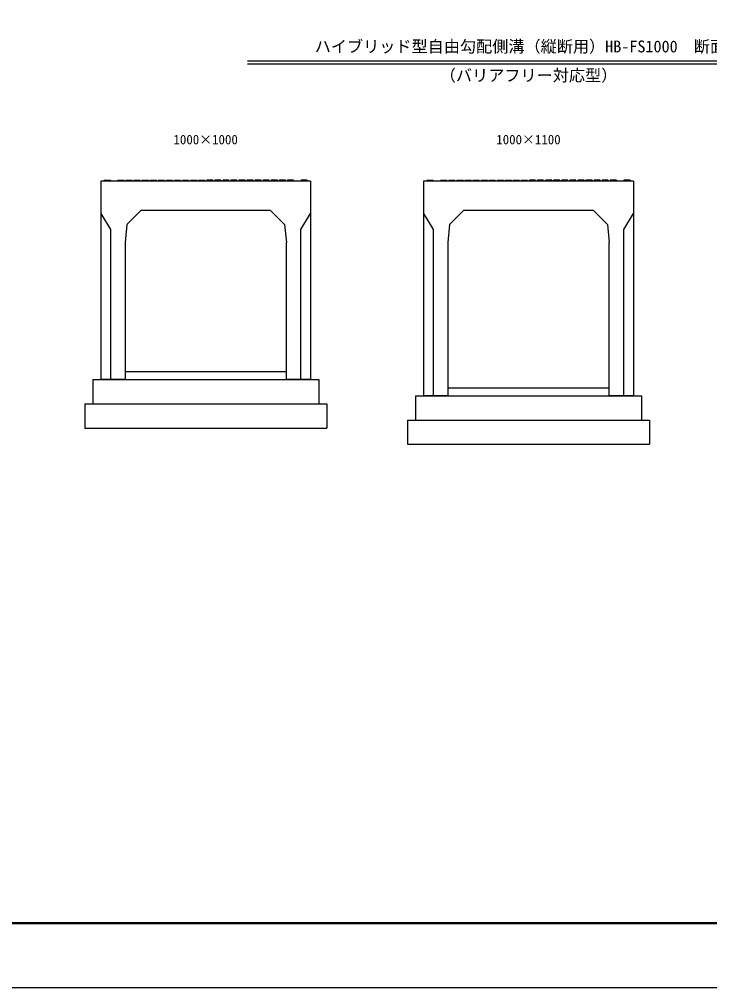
# Model space of a CAD drawing. Units: millimetres, scale not verified. Extents: x -16800 to 16800, y -5940 to 5940.
# Drawn here: x -11555 to -7278, y -5940 to 56 of the extents above; entities that cross this region are included whole.
import ezdxf
from ezdxf.enums import TextEntityAlignment as Align

# ---------------------------------------------------------------- set-up
doc = ezdxf.new("R2010")
doc.units = ezdxf.units.MM
doc.header["$LTSCALE"] = 20
for name, color, linetype, lineweight in [('0-1_Defpoints', 5, 'Continuous', 25), ('0-2_HATCH', 6, 'Continuous', 25), ('0-5_OUTLINE', 3, 'Continuous', 25), ('0-6_TXT', 7, 'Continuous', 25), ('0-7_WAKU', 3, 'Continuous', 25)]:
    doc.layers.add(name, color=color, linetype=linetype, lineweight=lineweight)
doc.styles.add('ＭＳ ゴシック', font='')
doc.styles.get('ＭＳ ゴシック').set_extended_font_data('MS Gothic')

msp = doc.modelspace()

# ---------------------------------------------------------------- linework, layer by layer
at = {"layer": '0-1_Defpoints'}
msp.add_lwpolyline([(-16800, -5940), (0, -5940), (0, 5940), (-16800, 5940)], close=True, dxfattribs=at)
at = {"layer": '0-2_HATCH'}
for p, q in [((-11028.88, -938.34), (-11029.88, -944.84)), ((-10943.88, -938.34), (-10944.88, -944.84)), ((-10893.88, -938.34), (-10894.88, -944.84)), ((-10843.88, -938.34), (-10844.88, -944.84)), ((-10793.38, -938.34), (-10794.38, -944.84)), ((-10743.88, -938.34), (-10744.88, -944.84)), ((-10693.38, -938.34), (-10694.38, -944.84)), ((-10643.88, -938.34), (-10644.88, -944.84)), ((-10593.38, -938.33), (-10594.38, -944.83)), ((-10543.88, -938.34), (-10544.88, -944.84)), ((-10493.38, -938.33), (-10494.38, -944.83)), ((-10443.88, -938.34), (-10444.88, -944.84)), ((-10356.12, -938.34), (-10355.12, -944.84)), ((-10306.62, -938.33), (-10305.62, -944.83)), ((-10256.12, -938.34), (-10255.12, -944.84)), ((-10206.62, -938.33), (-10205.62, -944.83)), ((-10156.12, -938.34), (-10155.12, -944.84)), ((-10106.62, -938.34), (-10105.62, -944.84)), ((-10056.12, -938.34), (-10055.12, -944.84)), ((-10006.62, -938.34), (-10005.62, -944.84)), ((-9956.12, -938.34), (-9955.12, -944.84)), ((-9906.12, -938.34), (-9905.12, -944.84)), ((-9856.12, -938.34), (-9855.12, -944.84)), ((-9771.12, -938.34), (-9770.12, -944.84)), ((-9028.88, -938.34), (-9029.88, -944.84)), ((-8943.88, -938.34), (-8944.88, -944.84)), ((-8893.88, -938.34), (-8894.88, -944.84)), ((-8843.88, -938.34), (-8844.88, -944.84)), ((-8793.38, -938.34), (-8794.38, -944.84)), ((-8743.88, -938.34), (-8744.88, -944.84)), ((-8693.38, -938.34), (-8694.38, -944.84)), ((-8643.88, -938.34), (-8644.88, -944.84)), ((-8593.38, -938.33), (-8594.38, -944.83)), ((-8543.88, -938.34), (-8544.88, -944.84)), ((-8493.38, -938.33), (-8494.38, -944.83)), ((-8443.88, -938.34), (-8444.88, -944.84)), ((-8356.12, -938.34), (-8355.12, -944.84)), ((-8306.62, -938.33), (-8305.62, -944.83)), ((-8256.12, -938.34), (-8255.12, -944.84)), ((-8206.62, -938.33), (-8205.62, -944.83)), ((-8156.12, -938.34), (-8155.12, -944.84)), ((-8106.62, -938.34), (-8105.62, -944.84)), ((-8056.12, -938.34), (-8055.12, -944.84)), ((-8006.62, -938.34), (-8005.62, -944.84)), ((-7956.12, -938.34), (-7955.12, -944.84)), ((-7906.12, -938.34), (-7905.12, -944.84)), ((-7856.12, -938.34), (-7855.12, -944.84)), ((-7771.12, -938.34), (-7770.12, -944.84))]:
    msp.add_line(p, q, dxfattribs=at)
for points in [[(-11028.88, -938.34), (-10990.88, -938.34), (-10989.88, -944.84)], [(-10943.88, -938.34), (-10905.88, -938.34), (-10904.88, -944.84)], [(-10893.88, -938.34), (-10855.88, -938.34), (-10854.88, -944.84)], [(-10843.88, -938.34), (-10805.88, -938.34), (-10804.88, -944.84)], [(-10793.38, -938.34), (-10755.38, -938.34), (-10754.38, -944.84)], [(-10743.88, -938.34), (-10705.88, -938.34), (-10704.88, -944.84)], [(-10693.38, -938.34), (-10655.38, -938.34), (-10654.38, -944.84)], [(-10643.88, -938.34), (-10605.88, -938.34), (-10604.88, -944.84)], [(-10593.38, -938.33), (-10555.38, -938.33), (-10554.38, -944.83)], [(-10543.88, -938.34), (-10505.88, -938.34), (-10504.88, -944.84)], [(-10493.38, -938.33), (-10455.38, -938.33), (-10454.38, -944.83)], [(-10443.88, -938.34), (-10405.88, -938.34), (-10404.88, -944.84)], [(-10356.12, -938.34), (-10394.12, -938.34), (-10395.12, -944.84)], [(-10306.62, -938.33), (-10344.62, -938.33), (-10345.62, -944.83)], [(-10256.12, -938.34), (-10294.12, -938.34), (-10295.12, -944.84)], [(-10206.62, -938.33), (-10244.62, -938.33), (-10245.62, -944.83)], [(-10156.12, -938.34), (-10194.12, -938.34), (-10195.12, -944.84)], [(-10106.62, -938.34), (-10144.62, -938.34), (-10145.62, -944.84)], [(-10056.12, -938.34), (-10094.12, -938.34), (-10095.12, -944.84)], [(-10006.62, -938.34), (-10044.62, -938.34), (-10045.62, -944.84)], [(-9956.12, -938.34), (-9994.12, -938.34), (-9995.12, -944.84)], [(-9906.12, -938.34), (-9944.12, -938.34), (-9945.12, -944.84)], [(-9856.12, -938.34), (-9894.12, -938.34), (-9895.12, -944.84)], [(-9771.12, -938.34), (-9809.12, -938.34), (-9810.12, -944.84)], [(-9028.88, -938.34), (-8990.88, -938.34), (-8989.88, -944.84)], [(-8943.88, -938.34), (-8905.88, -938.34), (-8904.88, -944.84)], [(-8893.88, -938.34), (-8855.88, -938.34), (-8854.88, -944.84)], [(-8843.88, -938.34), (-8805.88, -938.34), (-8804.88, -944.84)], [(-8793.38, -938.34), (-8755.38, -938.34), (-8754.38, -944.84)], [(-8743.88, -938.34), (-8705.88, -938.34), (-8704.88, -944.84)], [(-8693.38, -938.34), (-8655.38, -938.34), (-8654.38, -944.84)], [(-8643.88, -938.34), (-8605.88, -938.34), (-8604.88, -944.84)], [(-8593.38, -938.33), (-8555.38, -938.33), (-8554.38, -944.83)], [(-8543.88, -938.34), (-8505.88, -938.34), (-8504.88, -944.84)], [(-8493.38, -938.33), (-8455.38, -938.33), (-8454.38, -944.83)], [(-8443.88, -938.34), (-8405.88, -938.34), (-8404.88, -944.84)], [(-8356.12, -938.34), (-8394.12, -938.34), (-8395.12, -944.84)], [(-8306.62, -938.33), (-8344.62, -938.33), (-8345.62, -944.83)], [(-8256.12, -938.34), (-8294.12, -938.34), (-8295.12, -944.84)], [(-8206.62, -938.33), (-8244.62, -938.33), (-8245.62, -944.83)], [(-8156.12, -938.34), (-8194.12, -938.34), (-8195.12, -944.84)], [(-8106.62, -938.34), (-8144.62, -938.34), (-8145.62, -944.84)], [(-8056.12, -938.34), (-8094.12, -938.34), (-8095.12, -944.84)], [(-8006.62, -938.34), (-8044.62, -938.34), (-8045.62, -944.84)], [(-7956.12, -938.34), (-7994.12, -938.34), (-7995.12, -944.84)], [(-7906.12, -938.34), (-7944.12, -938.34), (-7945.12, -944.84)], [(-7856.12, -938.34), (-7894.12, -938.34), (-7895.12, -944.84)], [(-7771.12, -938.34), (-7809.12, -938.34), (-7810.12, -944.84)]]:
    msp.add_lwpolyline(points, dxfattribs=at)
at = {"layer": '0-5_OUTLINE'}
for p, q in [((-9750, -944.84), (-11050, -944.84)), ((-11050, -944.84), (-11050, -2174.84)), ((-9750, -944.84), (-9750, -2174.84)), ((-7750, -944.84), (-9050, -944.84)), ((-9050, -944.84), (-9050, -2274.84)), ((-7750, -944.84), (-7750, -2274.84)), ((-10800, -1124.84), (-10000, -1124.84)), ((-10000, -1124.84), (-9911.11, -1213.73)), ((-8800, -1124.84), (-8000, -1124.84)), ((-8000, -1124.84), (-7911.11, -1213.73)), ((-11050, -1144.84), (-10990, -1244.84)), ((-9810, -1244.84), (-9750, -1144.84)), ((-9050, -1144.84), (-8990, -1244.84)), ((-7810, -1244.84), (-7750, -1144.84)), ((-10990, -1244.84), (-10990, -2174.84)), ((-9911.11, -1213.73), (-9900, -1324.84)), ((-9810, -2174.84), (-9810, -1244.84)), ((-8990, -1244.84), (-8990, -2274.84)), ((-7911.11, -1213.73), (-7900, -1324.84)), ((-7810, -2274.84), (-7810, -1244.84)), ((-10900, -1324.84), (-10900, -2174.84)), ((-9900, -2174.84), (-9900, -1324.84)), ((-8900, -1324.84), (-8900, -2274.84)), ((-7900, -2274.84), (-7900, -1324.84)), ((-10900, -2124.84), (-9900, -2124.84)), ((-11100, -2174.84), (-9700, -2174.84)), ((-11100, -2174.84), (-11100, -2324.84)), ((-10900, -2174.84), (-11050, -2174.84)), ((-9750, -2174.84), (-9900, -2174.84)), ((-9700, -2174.84), (-9700, -2324.84)), ((-9100, -2274.84), (-7700, -2274.84)), ((-9100, -2274.84), (-9100, -2424.84)), ((-8900, -2274.84), (-9050, -2274.84)), ((-8900, -2224.84), (-7900, -2224.84)), ((-7750, -2274.84), (-7900, -2274.84)), ((-7700, -2274.84), (-7700, -2424.84)), ((-11150, -2324.84), (-9650, -2324.84)), ((-11150, -2324.84), (-11150, -2474.84)), ((-9650, -2324.84), (-9650, -2474.84)), ((-9150, -2424.84), (-7650, -2424.84)), ((-9150, -2424.84), (-9150, -2574.84)), ((-7650, -2424.84), (-7650, -2574.84)), ((-11150, -2474.84), (-9650, -2474.84)), ((-9150, -2574.84), (-7650, -2574.84))]:
    msp.add_line(p, q, dxfattribs=at)
for points in [[(-10800, -1124.84), (-10888.89, -1213.73), (-10900, -1324.84)], [(-8800, -1124.84), (-8888.89, -1213.73), (-8900, -1324.84)]]:
    msp.add_lwpolyline(points, dxfattribs=at)
at = {"layer": '0-6_TXT'}
for p, q in [((-10140.75, -200), (-6659.25, -200)), ((-10140.75, -219.2), (-6659.25, -219.2))]:
    msp.add_line(p, q, dxfattribs=at)
at = {"layer": '0-7_WAKU', "lineweight": 50}
msp.add_lwpolyline([(-16400, -5540), (-400, -5540), (-400, 5540), (-16400, 5540)], close=True, dxfattribs=at)

# ---------------------------------------------------------------- texts
at = {"layer": '0-6_TXT', "style": 'ＭＳ ゴシック'}
for s, height, p in [('ハイブリッド型自由勾配側溝（縦断用）HB-FS1000\u3000断面図', 73.31, (-9725, -170)), ('（バリアフリー対応型）', 73.31, (-8950, -349.2)), ('1000×1000', 58.65, (-10600, -734.84)), ('1000×1100', 58.65, (-8600, -734.84))]:
    msp.add_text(s, height=height, dxfattribs=at).set_placement(p, align=Align.BOTTOM_LEFT)

doc.saveas('drawing.dxf')
